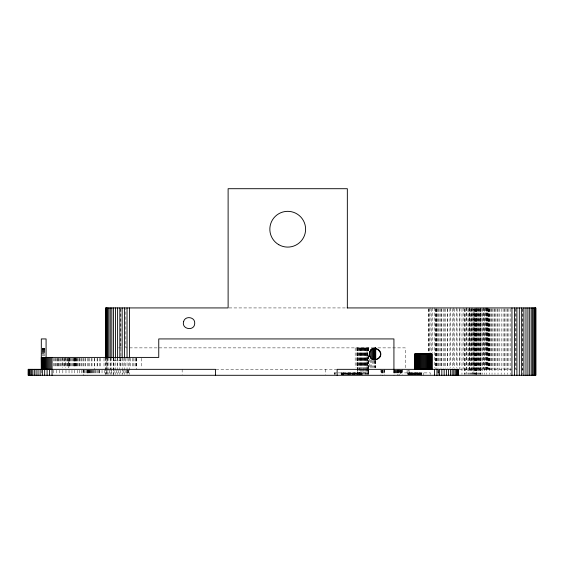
<?xml version="1.0" encoding="UTF-8"?>
<svg xmlns="http://www.w3.org/2000/svg" width="564" height="564" viewBox="0 0 564 564"><rect width="100%" height="100%" fill="white"/><g stroke="black" fill="none" stroke-linecap="round" stroke-linejoin="round"><path stroke-width="0.42" stroke-dasharray="2.82 2.11" d="M438.425 375.293L438.503 371.034M229.076 307.93L346.233 307.93M118.496 347.875L121.563 347.875M127.062 347.875L125.857 347.875L125.857 308.797M129.544 347.875L371.824 347.875M377.943 347.875L405.248 347.875L405.248 369.335M42.11 348.474L45.289 348.545M42.11 348.672L45.289 348.672M42.11 348.869L45.289 348.869M42.11 349.13L45.289 349.13M42.11 349.44L45.289 349.44M42.11 349.814L45.289 349.814M42.11 350.237L45.289 350.237M42.11 350.702L45.289 350.702M42.11 351.21L45.289 351.21M42.11 351.753L45.289 351.753M42.11 352.324L45.289 352.324M42.11 352.916L45.289 352.916M41.313 353.522L45.289 353.522M42.11 354.129L45.289 354.129M42.11 355.348L45.289 355.348M113.745 360.495L120.9 360.495M215.998 369.335L336.687 369.335M459.477 369.335L511.957 369.335M516.807 369.335L515.637 369.335L515.637 307.93M522.222 369.335L523.293 369.335M336.891 372.91L334.008 372.91L334.008 374.496M338.181 372.91L368.588 372.91M522.941 308.811L522.849 369.335M522.722 308.804L522.722 374.418M516.032 308.811L516.032 369.335M510.815 308.804L510.815 374.418M508.89 308.811L508.89 369.335M507.607 308.804L507.607 374.418M506.965 308.811L506.965 369.335M505.027 308.811L505.027 369.335M504.378 308.804L504.378 374.418M503.102 308.811L503.102 369.335M501.17 308.804L501.17 374.418M499.373 308.811L499.373 369.335M498.019 308.804L498.019 374.418M497.617 308.811L497.617 369.335M495.96 308.811L495.96 369.335M494.959 308.804L494.959 374.418M494.416 308.811L494.416 369.335M493.014 308.811L493.014 369.335M492.034 308.804L492.034 374.418M491.759 308.811L491.759 369.335M490.673 308.811L490.673 369.335M489.764 308.811L489.764 369.335M489.27 308.804L489.27 374.418M489.044 308.811L489.044 369.335M488.53 308.811L488.53 369.335M488.212 308.811L488.212 369.335M488.107 308.811L488.107 369.335M487.98 307.93L487.938 369.335M487.592 308.811L487.592 369.335M487.416 307.93L487.416 369.335M486.944 307.93L486.944 369.335M486.697 308.804L486.697 374.418M486.549 307.93L486.549 369.335M486.048 307.93L486.048 369.335M485.357 307.93L485.357 369.335M484.913 307.93L484.913 369.335M484.356 308.804L484.356 374.418M483.841 307.93L483.841 369.335M483.559 307.93L483.559 369.335M482.262 308.804L482.262 374.418M481.987 307.93L482.03 369.335M480.958 308.804L480.958 374.418M480.824 308.804L480.824 374.418M480.429 308.804L480.457 374.418M480.218 307.93L480.218 369.335M479.943 307.93L479.943 369.335M479.774 308.804L479.774 374.418M478.942 308.804L478.942 374.418M478.864 308.804L478.864 374.418M478.279 307.93L478.279 369.335M477.75 308.804L477.715 374.418M477.602 307.93L477.602 369.335M476.883 308.804L476.883 374.418M476.34 308.804L476.361 374.418M476.185 307.93L476.185 374.418M476.122 308.804L476.122 374.418M475.924 308.804L475.924 374.418M475.607 308.804L475.607 374.418M475.156 308.804L475.156 374.418M475.029 307.93L475.029 369.335M474.747 308.804L474.747 374.418M474.592 308.804L474.592 374.418M473.964 369.335L473.964 308.811L473.908 374.418M473.125 308.804L473.125 374.418M472.97 308.804L472.97 374.418M472.265 307.93L472.244 374.418M471.631 307.93L471.631 369.335M471.271 308.804L471.271 374.418M471.018 308.804L471.018 374.418M470.228 308.804L470.228 374.418M469.34 307.93L469.34 369.335M469.22 307.93L469.22 369.335M469.114 308.804L469.114 374.418M468.917 308.804L468.917 374.418M467.951 308.804L467.951 374.418M466.759 307.93L466.689 374.418M466.28 307.93L466.28 369.335M465.511 308.804L465.511 374.418M464.362 308.804L464.362 374.418M464.264 308.804L464.264 374.418M463.129 307.93L463.129 369.335M461.965 308.804L461.965 374.418M459.921 307.93L459.921 369.335M459.533 308.804L459.533 368.292M457.08 308.804L457.08 368.292M456.692 307.93L456.692 367.58M454.64 308.804L454.64 368.292M453.484 307.93L453.484 367.58M452.243 308.804L452.243 368.292M450.333 307.93L450.333 367.58M449.917 308.804L449.917 368.292M447.696 308.804L447.696 368.292M447.273 308.811L447.273 367.58M445.588 308.804L445.588 368.292M444.34 308.811L444.34 367.58M443.635 308.804L443.635 368.292M441.859 308.804L441.859 368.292M441.577 308.811L441.577 367.58M440.272 308.804L440.272 368.292M439.011 308.811L439.011 367.58M438.891 308.804L438.891 368.292M438.425 370.181L438.425 374.44M438.334 370.181L438.334 374.44M437.833 370.181L437.833 374.44M437.742 308.804L437.742 368.292M436.839 308.804L436.839 368.292M436.663 308.811L436.663 367.58M436.183 308.804L436.183 368.292M435.782 308.804L435.782 368.292M435.648 308.804L435.648 368.292M434.576 307.93L434.576 367.58M432.764 307.93L432.764 352.669M431.256 308.811L431.256 352.669M430.367 374.496L430.367 372.91L404.395 372.91L404.395 374.496M430.057 307.93L430.057 352.669M429.197 308.811L429.197 352.669M428.675 308.811L428.675 352.669M428.499 308.811L428.499 352.669M423.472 372.91L423.472 375.293M421.379 372.91L421.379 375.293M421.202 372.91L421.252 375.293M420.899 372.91L420.899 374.496M420.342 372.91L420.342 375.293M420.095 372.91L420.095 374.496M419.912 372.91L419.99 374.496M419.806 372.91L419.842 374.496M419.743 372.91L419.743 374.496M419.63 372.91L419.63 374.496M418.96 372.91L418.96 374.496M418.77 372.91L418.784 374.496M418.714 372.91L418.714 374.496M418.128 372.91L418.128 374.496M417.994 372.91L417.994 374.496M417.875 372.91L417.903 374.496M417.712 372.91L417.712 374.496M417.649 372.91L417.649 374.496M417.374 372.91L417.374 374.496M417.304 372.91L417.304 374.496M417.163 372.91L417.163 374.496M416.451 372.91L416.458 374.496M416.324 372.91L416.324 374.496M416.197 372.91L416.197 374.496M415.985 372.91L415.985 374.496M415.703 372.91L415.703 374.496M415.612 372.91L415.612 374.496M415.083 372.91L415.083 374.496L414.998 372.91M414.871 372.91L414.871 374.496M414.618 372.91L414.618 374.496M414.469 372.91L414.469 374.496M413.962 372.91L413.962 374.496M413.87 372.91L413.87 374.496M413.454 372.91L413.497 374.496M413.285 372.91L413.285 374.496M412.89 372.91L412.89 374.496M412.566 372.91L412.566 374.496M412.418 372.91L412.418 374.496M412.347 372.91L412.347 374.496M412.044 372.91L412.044 374.496M412.016 372.91L412.016 374.496M411.762 372.91L411.762 374.496M411.537 372.91L411.537 374.496M411.191 372.91L411.191 374.496M411.085 372.91L410.987 374.496M410.775 372.91L410.775 374.496M410.5 372.91L410.409 374.496M410.106 372.91L410.141 374.496M409.943 372.91L409.943 374.496M409.866 372.91L409.866 374.496M409.598 372.91L409.598 374.496M409.485 374.496L409.464 372.91L409.394 374.496M409.097 370.181L409.119 374.496M409.055 372.91L408.985 374.496M408.71 372.91L408.639 374.496L408.625 372.91M408.414 372.91L408.414 374.496L408.357 370.181M408.16 372.91L408.174 374.496M408.117 372.91L408.089 374.496M408.005 372.91L407.983 374.496M407.913 372.91L407.913 374.496M407.095 370.181L407.095 374.44M402.365 369.335L402.365 374.44M402.005 370.181L402.005 374.44M401.878 370.181L401.878 374.44M401.674 370.181L401.674 374.44M400.87 370.181L400.87 374.44L400.863 369.335M400.673 370.181L400.673 374.44M400.482 370.181L400.482 374.44M400.384 370.181L400.384 374.44M400.059 370.181L400.059 374.44M399.277 370.181L399.277 374.44M399.157 369.335L399.22 375.293M398.79 369.335L398.79 374.44M398.522 370.181L398.522 374.44M398.297 370.181L398.297 375.293M397.705 370.181L397.796 374.44M397.5 369.335L397.5 375.293M397.119 370.181L397.119 374.44M396.978 370.181L396.978 374.44M396.485 370.181L396.485 374.44M395.914 370.181L395.914 374.44M395.399 370.181L395.399 374.44M394.962 370.181L394.962 374.44M394.596 370.181L394.596 374.44M394.299 370.181L394.299 374.44M394.095 370.181L394.095 375.293M393.968 370.181L393.968 375.293M393.926 370.181L393.926 375.293M384.486 369.335L384.486 374.44M384.119 370.181L384.119 374.44M383.992 370.181L383.992 374.44M382.984 370.181L382.984 374.44M382.794 370.181L382.794 375.293M382.596 370.181L382.596 375.293M382.406 370.181L382.406 375.293M381.433 370.181L381.398 374.44M381.271 370.181L381.271 374.44M380.904 369.335L380.904 374.44M375.723 360.748L375.723 367.615M375.575 360.748L375.575 367.615M375.271 360.748L375.271 367.615M374.827 360.748L374.827 367.615M374.249 360.748L374.249 367.615M373.53 360.748L373.53 367.615M372.691 360.748L372.691 367.615M371.739 359.888L371.739 367.615M370.682 359.888L370.682 367.615M369.533 359.028L369.533 367.615M368.588 347.875L368.588 352.19M368.588 355.644L368.588 367.728M368.588 368.595L368.588 374.496M368.454 347.875L368.553 352.19M368.553 355.644L368.454 374.44M368.384 372.91L368.384 374.496M368.306 347.875L368.292 352.19M368.306 355.595L368.292 367.728M368.292 368.595L368.292 372.91M368.066 347.875L368.066 352.155M368.066 356.441L368.066 374.44M367.777 347.875L367.777 367.728M367.777 368.595L367.791 374.496M367.432 347.875L367.432 374.44M367.037 367.728L367.037 347.875L367.023 367.615M367.037 368.595L367.037 372.91M366.868 372.91L366.868 374.496M366.593 347.875L366.593 374.44M366.099 347.875L366.099 367.728M366.099 368.595L366.099 372.91M365.684 347.875L365.684 367.615M365.705 372.91L365.705 374.496M365.578 347.875L365.578 374.44M365.021 347.875L365.021 367.728M365.021 368.595L365.021 372.91M364.436 347.875L364.414 374.496M364.316 347.875L364.316 367.615M363.843 347.875L363.843 367.728M363.843 368.595L363.843 372.91M363.23 347.875L363.23 374.44M362.927 347.875L362.927 367.615M362.617 347.875L362.617 367.728M362.617 368.595L362.617 372.91M362.321 372.91L362.321 375.293M362.01 347.875L362.01 374.44M361.912 372.91L361.891 374.496M361.799 372.91L361.75 374.496M361.545 347.875L361.545 367.615M361.616 372.91L361.538 374.496M361.411 347.875L361.411 367.728M361.411 368.595L361.411 372.91M361.27 372.91L361.376 374.496M361.263 372.91L361.263 374.496M361.059 372.91L361.059 374.496M360.826 347.875L360.904 374.496M360.706 372.91L360.706 374.496M360.481 372.91L360.481 374.496M360.269 347.875L360.269 367.728M360.269 368.595L360.269 372.91M360.177 347.875L360.177 367.615M360.121 372.91L360.121 374.496M359.994 372.91L359.994 374.496M359.747 347.875L359.747 374.44M359.585 372.91L359.585 374.496M359.423 372.91L359.423 374.496M359.261 347.875L359.261 374.44M359.021 372.91L359.021 374.496M358.838 347.875L358.838 367.615M358.676 372.91L358.676 374.496M358.415 347.875L358.415 374.44M358.33 372.91L358.253 374.496M357.865 372.91L357.865 374.496M357.787 347.875L357.787 374.44M357.71 372.91L357.71 374.496M357.548 347.875L357.548 367.615M357.393 347.875L357.449 374.496M357.259 347.875L357.259 369.455M357.259 370.322L357.259 374.496M356.758 372.91L356.758 374.496M356.645 372.91L356.645 374.496M356.561 372.91L356.561 374.496M356.321 347.875L356.321 367.615M355.588 372.91L355.546 374.496M355.172 347.875L355.172 367.615M355.207 372.91L355.207 374.496M354.975 372.91L354.975 374.496M354.876 372.91L354.911 374.496M354.784 372.91L354.784 374.496M354.375 372.91L354.375 374.496M354.213 372.91L354.164 374.496M354.079 372.91L354.079 374.496M353.529 372.91L353.558 374.496M353.438 372.91L353.438 374.496M353.113 372.91L353.113 374.496M352.993 372.91L352.993 374.496M352.697 372.91L352.697 374.496M352.585 372.91L352.585 374.496M352.415 372.91L352.415 374.496M351.619 372.91L351.619 374.496M351.153 372.91L351.125 374.496M350.935 372.91L350.935 374.496M350.533 372.91L350.533 374.496M350.413 372.91L350.343 374.496M349.997 372.91L349.997 374.496M349.497 372.91L349.447 374.496M349.222 372.91L349.222 374.496M349.109 372.91L349.074 374.496M348.947 372.91L348.947 374.496M348.425 372.91L348.425 374.496M348.256 372.91L348.256 374.496M348.15 372.91L348.185 374.496M347.889 372.91L347.896 374.496M347.812 372.91L347.812 374.496M347.128 372.91L347.128 374.496M347.008 372.91L347.008 374.496M346.423 372.91L346.423 374.496M346.106 372.91L346.014 374.496M345.887 372.91L345.887 374.496M345.14 372.91L345.14 374.496M344.928 372.91L344.928 374.496M344.301 372.91L344.301 374.496M343.948 372.91L343.948 374.496M343.737 372.91L343.737 374.496M343.511 372.91L343.511 375.293M343.201 372.91L343.279 374.496M343.152 372.91L343.152 374.496M342.82 372.91L342.82 375.293M342.644 372.91L342.644 374.496M342.39 372.91L342.39 374.496M342.207 372.91L342.207 374.496M342.003 372.91L342.003 374.496M341.84 372.91L341.84 374.496M341.685 372.91L341.685 374.496M341.537 372.91L341.537 374.496M341.439 372.91L341.439 374.496M341.326 372.91L341.326 374.496L341.255 372.91M341.135 372.91L341.157 374.496M335.728 372.91L335.728 374.496M334.804 372.91L334.804 374.496M334.212 372.91L334.212 374.496M325.216 369.335L325.216 374.44M182.151 369.335L182.151 374.44M141.465 358.26L141.465 367.629M136.692 358.26L136.692 369.335M136.516 358.26L136.516 367.629M135.973 358.26L135.973 367.629M135.071 358.26L135.071 367.629M133.83 358.26L133.83 367.629M132.258 358.26L132.258 367.629M130.376 358.26L130.376 367.629M129.544 357.795L129.544 374.418M128.352 370.181L128.352 374.44M128.204 358.26L128.204 367.629M128.218 370.181L128.218 375.293M127.817 370.181L127.817 374.44M127.161 370.181L127.161 374.44M127.048 357.795L127.048 374.418M126.258 370.181L126.258 374.44M125.765 358.26L125.765 367.629M125.109 370.181L125.109 374.44M124.581 357.795L124.581 374.418M123.727 370.181L123.727 374.44M123.093 358.26L123.093 367.629M122.169 357.795L122.169 374.418L122.141 370.181M120.9 308.811L120.9 367.735M120.682 308.797L120.682 347.875M120.365 370.181L120.365 374.44M120.217 358.26L120.217 367.629M119.843 357.795L119.843 374.418M118.412 370.181L118.412 374.44M117.615 357.795L117.615 374.418M117.171 358.26L117.171 367.629M116.304 370.181L116.304 374.44M115.528 357.795L115.528 374.418M114.083 370.181L114.083 374.44M113.991 358.26L113.991 369.335M113.745 357.795L113.745 375.293M113.583 357.795L113.583 374.418M111.82 357.795L111.82 374.418M111.757 370.181L111.757 374.44M110.713 358.26L110.713 369.335M110.248 357.795L110.248 374.418M109.36 370.181L109.36 374.44M108.894 357.795L108.894 374.418M107.759 357.795L107.759 374.418M107.371 358.26L107.371 367.629M106.92 370.181L106.92 374.44L106.864 357.795M106.215 357.795L106.215 374.418M105.828 357.795L105.828 374.418M105.694 357.795L105.694 374.418M104.467 370.181L104.467 374.44M104.016 358.26L104.016 367.629M102.035 370.181L102.035 374.44M100.681 358.26L100.681 367.629M99.736 358.26L99.736 367.629M99.736 370.181L99.736 374.44M99.638 370.181L99.638 374.44M98.488 370.181L98.488 374.44M97.403 358.26L97.403 367.629M97.311 370.181L97.311 374.44M97.121 358.26L97.121 367.629M96.049 370.181L96.049 374.44M95.083 370.181L95.083 374.44M94.886 370.181L94.886 374.44M94.526 358.26L94.526 367.629M94.223 358.26L94.223 369.335M93.772 370.181L93.772 374.44M92.982 370.181L92.982 374.44M92.729 370.181L92.729 374.44M91.995 358.26L91.995 367.629M91.756 370.181L91.756 374.44M91.178 358.26L91.178 367.629M91.03 370.181L91.03 374.44M90.874 370.181L90.874 374.44M90.092 370.181L90.092 374.44M89.549 358.26L89.549 367.629M89.408 370.181L89.408 374.44M89.253 370.181L89.253 374.44M88.844 370.181L88.844 374.44M88.393 370.181L88.393 374.44M88.301 358.26L88.301 367.629M88.076 370.181L88.076 374.44M87.878 370.181L87.878 374.44M87.815 370.181L87.815 374.44M87.639 370.181L87.639 375.293M87.216 358.26L87.216 367.629M87.117 370.181L87.117 374.44M86.285 370.181L86.25 374.44M85.629 358.26L85.629 367.629M85.058 370.181L85.136 375.293M85.016 358.26L85.016 367.629M84.226 370.181L84.226 375.293M83.571 370.181L83.571 375.293M83.19 358.26L83.19 367.629M83.176 369.335L83.176 375.293M83.042 370.181L83.042 374.44M82.978 358.26L82.978 367.629M81.738 370.181L81.738 374.44M81.131 358.26L81.131 367.629M81.019 358.26L81.019 367.629M79.644 370.181L79.644 374.44M79.482 358.26L79.482 367.629M79.136 358.26L79.136 367.629M78.051 358.26L78.051 367.629M77.564 358.26L77.564 367.629M77.303 370.181L77.303 374.44M76.859 358.26L76.859 367.629M76.323 358.26L76.323 367.629M75.921 358.26L75.921 367.629M75.421 358.26L75.421 367.629M75.245 358.26L75.245 367.629M74.878 358.26L74.836 367.629M74.695 358.26L74.695 367.629M74.73 370.181L74.73 374.44M74.603 358.26L74.603 367.629M74.307 358.26L74.307 367.629M73.821 358.26L73.821 367.629M73.158 358.26L73.158 367.629M72.312 358.26L72.312 367.629M71.966 370.181L71.966 374.44M71.297 358.26L71.297 367.629M70.126 358.26L70.126 367.629M69.929 358.26L69.929 367.629M69.858 358.26L69.858 367.629M69.647 358.26L69.647 367.629M69.301 358.26L69.301 367.629M69.041 370.181L69.041 374.44M68.829 357.407L68.829 367.629L68.815 358.26M68.223 358.26L68.223 367.629M67.497 358.26L67.497 367.629M67.37 358.26L67.37 367.629M66.665 358.26L66.665 367.629M65.981 370.181L65.981 374.44M65.826 358.26L65.826 367.629M65.727 357.407L65.727 367.629M64.698 358.26L64.698 367.629M64.183 358.26L64.183 367.629M63.591 358.26L63.591 367.629M62.83 370.181L62.83 374.44M62.47 358.26L62.47 367.629M62.421 357.407L62.421 367.629M61.194 358.26L61.194 367.629M60.708 358.26L60.708 367.629M59.932 358.26L59.932 367.629M59.622 370.181L59.622 374.44M58.91 358.26L58.91 367.629M58.649 358.26L58.649 367.629M57.359 358.26L57.359 367.629M57.105 358.26L57.105 367.629M56.393 370.181L56.393 374.44M56.076 358.26L56.076 367.629M55.307 358.26L55.307 367.629M54.814 358.26L54.814 367.629M53.594 358.26L53.538 367.629M53.185 370.181L53.185 374.44M41.278 370.181L41.278 374.44M415.456 374.496L415.456 372.91L415.414 374.496"/><path stroke-width="0.85" d="M375.546 359.762C389.329 355.877 371.591 340.05 369.272 354.129C371.239 367.594 388.977 353.501 376.153 348.601M347.114 307.93L535.8 307.93L535.8 375.293L28.2 375.293L28.2 369.335L215.533 369.335L215.533 375.293M369.279 353.825L369.342 355.045M535.666 307.93L535.666 375.293M535.624 307.93L535.624 375.293M535.278 307.93L535.278 375.293M534.63 307.93L534.63 375.293M533.741 307.93L533.741 375.293M532.606 307.93L532.606 375.293M531.246 307.93L531.246 375.293M529.674 307.93L529.674 375.293M527.911 307.93L527.911 375.293M525.972 307.93L525.972 375.293M523.878 307.93L523.878 375.293M521.651 307.93L521.651 375.293M519.324 307.93L519.324 375.293M516.913 307.93L516.913 375.293M514.446 307.93L514.446 375.293M511.957 307.93L511.957 375.293M458.306 375.293L458.306 369.335L337.138 369.335L337.138 375.293M458.172 369.335L458.172 375.293M457.785 369.335L457.785 375.293M457.136 369.335L457.136 375.293M456.241 369.335L456.241 375.293M455.106 369.335L455.106 375.293M453.752 369.335L453.752 375.293M452.18 369.335L452.18 375.293M450.417 369.335L450.417 375.293M448.472 369.335L448.472 375.293M446.385 369.335L446.385 375.293M444.157 369.335L444.157 375.293M441.831 369.335L441.831 375.293M439.419 369.335L439.419 375.293M436.952 369.335L436.952 375.293M434.456 369.335L434.456 375.293M432.024 369.335L432.073 353.832L414.787 353.832L414.787 369.335M431.869 353.832L431.869 369.335M431.622 353.832L431.622 369.335M431.277 353.832L431.277 369.335M430.84 353.832L430.84 369.335M430.311 353.832L430.311 369.335M429.705 353.832L429.705 369.335M429.028 353.832L429.028 369.335M428.28 353.832L428.28 369.335M427.477 353.832L427.477 369.335M426.631 353.832L426.631 369.335M425.742 353.832L425.742 369.335M424.826 353.832L424.826 369.335M423.895 353.832L423.895 369.335M422.965 353.832L422.965 369.335M422.034 353.832L422.034 369.335M421.118 353.832L421.118 369.335M420.229 353.832L420.229 369.335M419.383 353.832L419.383 369.335M418.58 353.832L418.58 369.335M417.832 353.832L417.832 369.335M417.156 353.832L417.156 369.335M416.549 353.832L416.549 369.335M416.028 353.832L416.028 369.335M415.583 353.832L415.583 369.335M415.238 353.832L415.238 369.335M414.991 353.832L414.991 369.335M393.926 369.335L393.926 338.929L158.752 338.929L158.752 357.407L41.313 357.407L41.412 369.335M375.723 347.875L375.723 359.888M375.575 347.875L375.575 359.888M375.271 347.875L375.271 359.888M374.827 347.875L374.827 359.888M374.249 347.875L374.249 359.888M373.53 347.875L373.53 359.888M372.691 347.875L372.691 359.888M371.739 348.728L371.739 359.028M370.682 349.588L370.682 358.175M369.533 351.309L369.533 356.455M347.339 307.93L347.339 188.707L228.117 188.707L228.117 307.93L105.694 307.93L105.694 357.795M129.544 307.93L129.544 357.795M127.048 307.93L127.048 357.795M124.581 307.93L124.581 357.795M122.169 307.93L122.169 357.795M119.843 307.93L119.843 357.795M117.615 307.93L117.615 357.795M115.528 307.93L115.528 357.795M113.583 307.93L113.583 357.795M111.82 307.93L111.82 357.795M110.248 307.93L110.248 357.795M108.894 307.93L108.894 357.795M107.759 307.93L107.759 357.795M106.864 307.93L106.864 357.795M106.215 307.93L106.215 357.795M105.828 307.93L105.828 357.795M52.043 357.407L52.043 375.293M50.922 357.407L50.922 369.335M49.815 357.407L49.815 369.335M49.554 369.335L49.554 375.293M48.73 357.407L48.73 369.335M47.679 357.407L47.679 369.335M47.087 369.335L47.087 375.293M46.678 357.407L46.678 369.335M46.086 357.555L46.086 338.929L41.313 338.929L41.313 369.335M45.74 357.407L45.74 369.335M44.866 357.407L44.866 369.335M44.676 369.335L44.676 375.293M44.07 357.407L44.07 369.335M43.365 357.407L43.365 369.335M42.751 357.407L42.751 369.335M42.349 369.335L42.349 375.293M42.244 357.407L42.244 369.335M41.842 357.407L41.842 369.335M41.553 357.407L41.553 369.335M40.122 369.335L40.122 375.293M38.028 369.335L38.028 375.293M36.089 369.335L36.089 375.293M34.326 369.335L34.326 375.293M32.754 369.335L32.754 375.293M31.394 369.335L31.394 375.293M30.259 369.335L30.259 375.293M29.37 369.335L29.37 375.293M28.722 369.335L28.722 375.293M28.376 369.335L28.334 375.293M183.61 321.621C181.213 329.376 194.517 331.576 194.721 323.44C195.398 316.912 185.041 315.297 183.61 321.621M278.785 244.706A17.886 17.886 0 0 0 305.61 229.217A17.886 17.886 0 0 0 278.785 213.728A17.886 17.886 0 0 0 278.785 244.706"/></g></svg>
